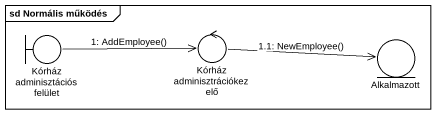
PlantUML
@startuml
mainframe sd Normális működés
control "Kórház adminisztrációkezelő" as Kórház_adminisztrációkezelő
boundary "Kórház adminisztációs felület" as Kórház_adminisztációs
entity Alkalmazott
Kórház_adminisztációs -right-> Kórház_adminisztrációkezelő : 1: AddEmployee()
Kórház_adminisztrációkezelő -right-> Alkalmazott : 1.1: NewEmployee()
@enduml
